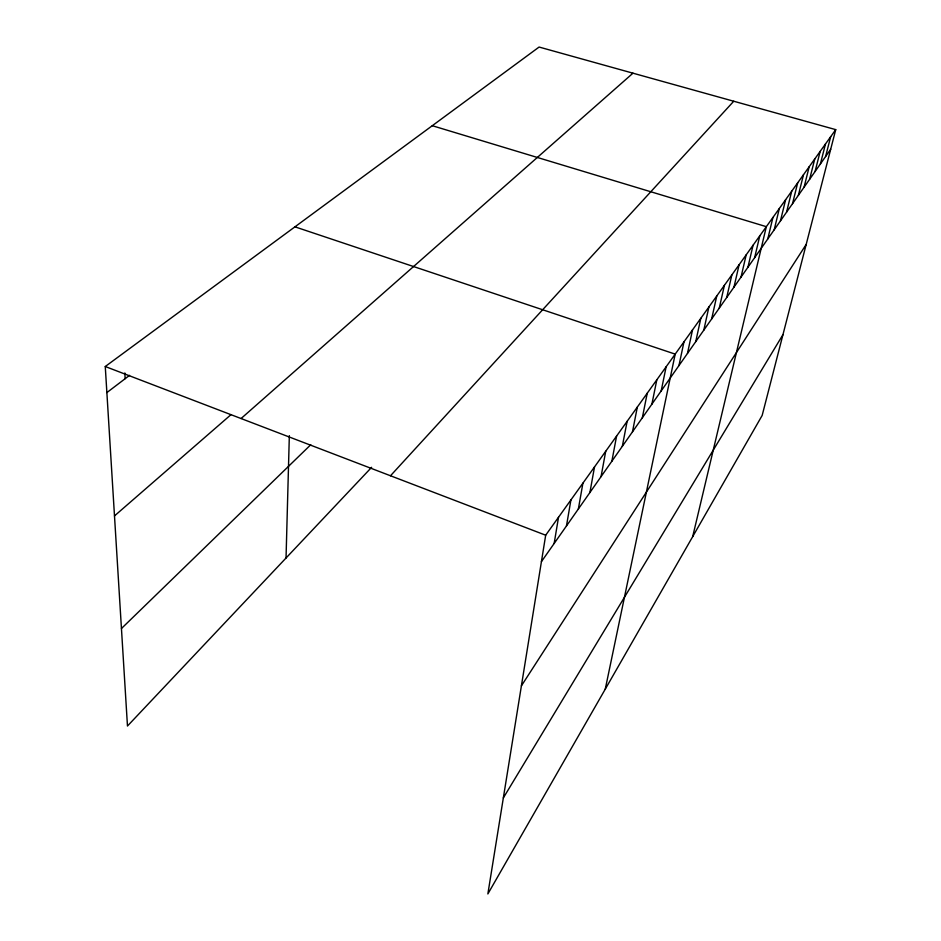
<?xml version="1.0" encoding="UTF-8"?>
<svg xmlns="http://www.w3.org/2000/svg" width="941" height="941" viewBox="0 0 941 941"><rect width="100%" height="100%" fill="white"/><g stroke="black" fill="none" stroke-linecap="round" stroke-linejoin="round"><path stroke-width="1.41" d="M286.04 558.001L289.334 435.636M835.737 129.635L545.686 535.206L487.861 893.95L762.163 415.44L835.737 129.635L539.099 47.05L105.263 366.52L127.47 726.017L371.636 467.312M554.155 543.486L558.519 517.256M566.47 525.937L570.928 499.906M578.374 508.963L582.914 483.145M589.901 492.531L594.512 466.924M601.052 476.628L605.733 451.233M611.862 461.231L616.602 436.048M622.33 446.305L627.129 421.321M632.481 431.825L637.339 407.053M642.338 417.78L647.232 393.22M651.89 404.16L656.83 379.799M661.182 390.927L666.146 366.767M605.263 689.153L675.191 354.122L294.945 226.84M678.955 365.579L683.978 341.83M687.471 353.44L692.517 329.891M695.752 341.63L700.822 318.281M703.809 330.15L708.902 306.989M711.655 318.964L716.76 295.992M719.289 308.083L724.405 285.299M726.723 297.474L731.851 274.89M733.968 287.146L739.108 264.75M741.038 277.077L746.178 254.858M747.919 267.268L753.071 245.225M754.635 257.693L759.787 235.838M692.694 536.617L766.339 226.675L432.284 125.706M767.774 238.967L772.914 217.477M774.196 229.816L779.336 208.502M780.454 220.876L785.606 199.739M786.57 212.16L791.71 191.199M792.545 203.644L797.674 182.86M798.38 195.328L803.496 174.708M804.073 187.212L809.189 166.757M809.636 179.272L814.741 158.994M815.082 171.521L820.176 151.395M820.399 163.946L825.48 143.985M825.598 156.524L830.668 136.727M503.341 797.909L782.959 334.643M521.396 685.848L806.178 244.448M541.416 561.648L830.68 149.278M390.491 475.77L733.745 101.24M121.448 628.517L310.765 444.74M241.072 418.533L632.964 73.186M114.484 515.915L231.016 414.64M106.874 392.585L129.576 375.341M105.263 366.52L545.686 535.206M124.835 372.965L125.141 378.705"/></g></svg>
